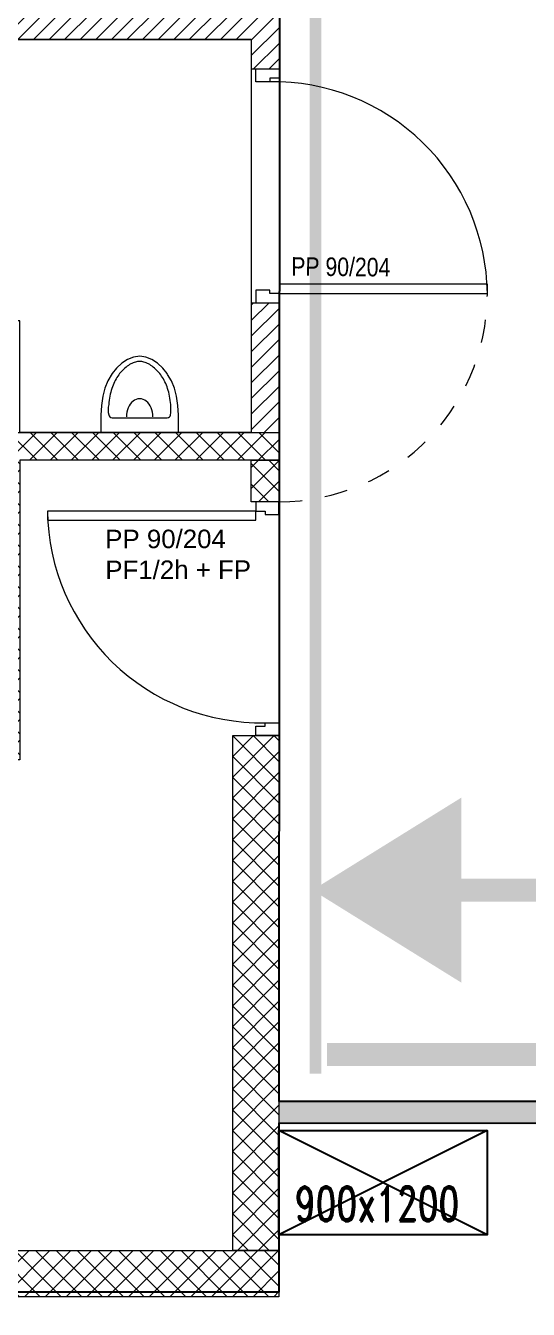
# Model space of a CAD drawing. Extents: x -29.7 to 23.3, y -8.6 to 57.6.
# Drawn here: x -12.25 to -10.08, y -1.74 to 3.81 of the extents above; entities that cross this region are included whole.
import ezdxf

# ---------------------------------------------------------------- set-up
doc = ezdxf.new("R2010")
doc.units = 0
doc.header["$LTSCALE"] = 0.001
for name, pattern in [('CACHE', [0.375, 0.25, -0.125]), ('CONTINU', [0]), ('HIDDEN2', [0.1875, 0.125, -0.0625])]:
    doc.linetypes.add(name, pattern=pattern)
doc.layers.get('0').update_dxf_attribs({"lineweight": 5})
for name, color, linetype in [('00-SECURITE UP', 12, 'Continuous'), ('A-Etiq_Mob', 7, 'Continuous'), ('A-legende', 7, 'Continuous'), ('A-MobilierAQ', 7, 'Continuous')]:
    doc.layers.add(name, color=color, linetype=linetype)
doc.layers.add('02-CL HACH PLATRE', color=6, linetype='Continuous', lineweight=5)
doc.layers.add('02-CLOISON_HACH MACONNERIE', color=6, linetype='Continuous', lineweight=5)
for name, color, linetype, true_color in [('A-MOQUETTE', 7, 'Continuous', 0xe5ecff), ('A-signalétique', 7, 'Continuous', 0x666666), ('A-vitré', 7, 'Continuous', 0x61becc)]:
    doc.layers.add(name, color=color, linetype=linetype, true_color=true_color)
doc.layers.add('A-projet', color=7, linetype='Continuous', lineweight=5, true_color=0x5b6280)
doc.styles.add('ROMAND', font='romand__.ttf', dxfattribs={"width": 0.7})
doc.styles.get("Standard").update_dxf_attribs({"font": 'ARIALN.TTF'})

# ---------------------------------------------------------------- blocks, each defined once
blk = doc.blocks.new('E1147-p.dwg_01')
at = {"lineweight": 0}
for p, q in [((0.147, 0.274), (0.147, -0.273)), ((0.172, -0.387), (0.27, -0.38)), ((0.27, -0.38), (0.361, -0.367)), ((0.069, -0.389), (0.172, -0.387))]:
    blk.add_line(p, q, dxfattribs=at)
blk.add_lwpolyline([(0.361, -0.367), (0.443, -0.346), (0.516, -0.317), (0.58, -0.279), (0.587, -0.274), (0.643, -0.23), (0.691, -0.178), (0.729, -0.122), (0.753, -0.062), (0.762, 0), (0.753, 0.061), (0.729, 0.122), (0.691, 0.178), (0.643, 0.23), (0.587, 0.274), (0.516, 0.317), (0.443, 0.346), (0.361, 0.367), (0.27, 0.38), (0.172, 0.386), (0.069, 0.389), (0, 0.389), (0, -0.389), (0.069, -0.389)], dxfattribs=at)
blk.add_ellipse((0.155, 0), major_axis=(-0.181, 0), ratio=0.728687, start_param=1.570796, end_param=4.712389, dxfattribs=at)
blk.add_open_spline([(0.174, -0.308), (0.209, -0.31), (0.272, -0.313), (0.361, -0.3), (0.437, -0.281), (0.504, -0.254), (0.562, -0.221), (0.612, -0.181), (0.653, -0.137), (0.684, -0.091), (0.704, -0.045), (0.711, 0), (0.704, 0.045), (0.684, 0.091), (0.653, 0.137), (0.612, 0.181), (0.562, 0.22), (0.504, 0.254), (0.437, 0.28), (0.361, 0.3), (0.273, 0.309), (0.202, 0.321), (0.153, 0.299), (0.149, 0.283), (0.147, 0.274)], degree=3, knots=[0, 0, 0, 0, 4.097726, 7.484061, 10.556982, 13.361806, 15.964175, 18.439472, 20.836209, 23.049526, 24.995909, 26.665544, 28.335179, 30.281562, 32.494879, 34.891475, 37.366912, 39.969231, 42.774055, 45.846879, 49.233313, 53.301965, 54.114427, 55.161375, 55.161375, 55.161375, 55.161375], dxfattribs=at)
blk.add_spline([(0.147, -0.273), (0.156, -0.298), (0.174, -0.308)], degree=3, dxfattribs=at)
blk = doc.blocks.new('Xref-R2-2018-11')
at = {"layer": '00-SECURITE UP'}
h = blk.add_hatch(color=256, dxfattribs=at)
h.dxf.hatch_style = 1
h.paths.add_polyline_path([(-7.6399, -7.1949), (-7.6399, -6.7949), (-7.6399, -6.3949), (-8.2837, -6.7949)])
at = {"layer": '02-CL HACH PLATRE', "lineweight": 13, "transparency": 33554687}
h = blk.add_hatch(dxfattribs=at)
h.set_pattern_fill('ANSI31', color=256, scale=0.015)
h.paths.add_polyline_path([(-8.4282, -2.9121), (-8.5484, -2.9121), (-8.5484, -3.0001), (-11.2668, -3.0001), (-11.2683, -3.1201), (-8.5484, -3.1201), (-8.5484, -3.2472), (-8.4282, -3.2472)])
h.paths.add_polyline_path([(-11.2668, -3.0001), (-13.0089, -3.0001), (-13.0111, -3.118), (-13.0111, -3.1201), (-11.2683, -3.1201)])
h = blk.add_hatch(dxfattribs=at)
h.set_pattern_fill('ANSI31', color=256, scale=0.015)
h.paths.add_polyline_path([(-8.5484, -4.8177), (-8.4283, -4.8177), (-8.4283, -4.2572), (-8.5484, -4.2572)])
at = {"layer": '02-CLOISON_HACH MACONNERIE', "transparency": 33554687}
h = blk.add_hatch(dxfattribs=at)
h.set_pattern_fill('ANSI37', color=256, scale=0.02)
h.set_pattern_definition([(45, (0.04362, 0.37595), (-0.04490128, 0.04490128), []), (135, (0.04362, 0.37595), (-0.04490128, -0.04490128), [])])
h.paths.add_polyline_path([(-9.6684, -4.8176), (-8.4283, -4.8177), (-8.4283, -4.9376), (-9.5484, -4.9376), (-9.5484, -6.2314), (-9.6684, -6.2314), (-9.6683, -4.8376)])
h = blk.add_hatch(dxfattribs=at)
h.set_pattern_fill('ANSI37', color=256, scale=0.02)
h.set_pattern_definition([(45, (11.00754, 16.815694), (-0.04490128, 0.04490128), []), (135, (11.00754, 16.815694), (-0.04490128, -0.04490128), [])])
h.paths.add_polyline_path([(-8.5484, -4.9376), (-8.4284, -4.9376), (-8.4284, -5.1172), (-8.5484, -5.1172)])
h = blk.add_hatch(dxfattribs=at)
h.set_pattern_fill('ANSI37', color=256, scale=0.02)
h.set_pattern_definition([(45, (11.00754, 16.815694), (-0.04490128, 0.04490128), []), (135, (11.00754, 16.815694), (-0.04490128, -0.04490128), [])])
h.paths.add_polyline_path([(-8.6284, -6.1272), (-8.4284, -6.1272), (-8.4284, -8.3514), (-8.6284, -8.3514)])
at = {"layer": '02-CLOISON_HACH MACONNERIE', "lineweight": 5, "transparency": 33554687}
h = blk.add_hatch(dxfattribs=at)
h.set_pattern_fill('ANSI37', color=256, scale=0.02)
h.set_pattern_definition([(45, (10.81605, 16.895694), (-0.04490128, 0.04490128), []), (135, (10.81605, 16.895694), (-0.04490128, -0.04490128), [])])
h.paths.add_polyline_path([(-8.4284, -8.3514), (-13.1103, -8.3514), (-13.114, -8.5514), (-8.4284, -8.5514)])
at = {"linetype": 'Continuous'}
for points in [[(-8.4282, -2.9121), (-8.4282, -3.2472)], [(-8.5484, -3.1201), (-13.0111, -3.1201)], [(-12.5111, -3.1214), (-8.5484, -3.1201), (-8.5484, -4.8177), (-9.5483, -4.8177), (-9.5483, -4.3346), (-9.6683, -4.3346), (-9.6683, -5.9614), (-10.5661, -5.9614), (-10.5661, -4.3346), (-10.6861, -4.3346), (-10.6861, -5.9614), (-12.7442, -5.9614)], [(-8.5484, -3.1201), (-8.5484, -3.2472)], [(-8.5484, -3.2472), (-8.4281, -3.2472)], [(-8.5484, -4.2572), (-8.5484, -4.8177)], [(-8.5484, -4.2572), (-8.4281, -4.2572)], [(-8.4283, -4.2572), (-8.4283, -5.0376)], [(-13.1103, -8.3514), (-8.4284, -8.3514), (-8.4284, -8.5514), (-13.114, -8.5514)]]:
    blk.add_lwpolyline(points, dxfattribs=at)
at = {"linetype": 'CONTINU'}
for points in [[(-8.5281, -3.3022), (-8.5281, -3.2472), (-8.4281, -3.2472), (-8.4281, -3.2872), (-8.4681, -3.2872), (-8.4681, -3.3022), (-8.5281, -3.3022)], [(-8.5281, -4.2022), (-8.5281, -4.2572), (-8.4281, -4.2572), (-8.4281, -4.2172), (-8.4681, -4.2172), (-8.4681, -4.2022), (-8.5281, -4.2022)], [(-8.4281, -4.1772), (-8.4281, -4.2172), (-7.5281, -4.2172), (-7.5281, -4.1772)], [(-8.5284, -5.1972), (-8.5284, -5.1572), (-9.4284, -5.1572), (-9.4284, -5.1972)], [(-8.4284, -5.1722), (-8.4284, -5.1172), (-8.5284, -5.1172), (-8.5284, -5.1572), (-8.4884, -5.1572), (-8.4884, -5.1722), (-8.4284, -5.1722)], [(-8.4284, -6.0722), (-8.4284, -6.1272), (-8.5284, -6.1272), (-8.5284, -6.0872), (-8.4884, -6.0872), (-8.4884, -6.0722), (-8.4284, -6.0722)]]:
    blk.add_lwpolyline(points, close=True, dxfattribs=at)
at = {"linetype": 'Continuous'}
for points in [[(-9.6684, -4.8176), (-8.4283, -4.8177), (-8.4283, -4.9376), (-9.5484, -4.9376), (-9.5484, -6.2314), (-9.6684, -6.2314), (-9.6683, -4.8376)], [(-8.5484, -4.9376), (-8.4284, -4.9376), (-8.4284, -5.1172), (-8.5484, -5.1172)], [(-8.6284, -6.1272), (-8.4284, -6.1272), (-8.4284, -8.3514), (-8.6284, -8.3514)]]:
    blk.add_lwpolyline(points, close=True, dxfattribs=at)
at = {"linetype": 'CONTINU'}
for centre, start, end in [((-8.4539, -4.2279), 0.6649, 90.8794), ((-8.5026, -5.1464), 180.6649, 270.8794)]:
    blk.add_arc(centre, 0.9259, start, end, dxfattribs=at)
at = {"linetype": 'HIDDEN2', "ltscale": 1.2}
blk.add_arc((-8.4281, -4.2172), 0.9, 270, 2.5473, dxfattribs=at)
at = {"layer": '00-SECURITE UP', "const_width": 0.1}
blk.add_lwpolyline([(-6.7309, -6.7949), (-7.6399, -6.7949), (-7.6399, -6.7949), (-7.6399, -6.7949)], dxfattribs=at)
at = {"lineweight": 18, "xscale": 0.4330708663173978, "yscale": 0.4330708663173978, "zscale": 0.4330708663173978, "rotation": 89.99999961263066}
blk.add_blockref('E1147-p.dwg_01', (-9.0303, -4.8177), dxfattribs=at)
at = {"linetype": 'Continuous'}
blk.add_text('PP 90/204', height=0.08, rotation=359.5012, dxfattribs=at).set_placement((-8.3756, -4.1401))
at = {"insert": (-9.179, -5.238), "char_height": 0.079868, "width": 1.469965, "attachment_point": 1, "rotation": 0.0874}
blk.add_mtext('{\\fArial|b0|i0|c0|p34;PP 90/204\\PPF1/2h + FP}', dxfattribs=at)
blk = doc.blocks.new('armoire90')
blk.add_lwpolyline([(0, 0.45), (0, 0), (0.9, 0), (0.9, 0.45)], close=True)
for points in [[(0.9, 0), (0, 0.45)], [(0.9, 0.45), (0, 0)]]:
    blk.add_lwpolyline(points)
at = {"layer": 'A-Etiq_Mob', "style": 'ROMAND', "width": 0.7}
for tag, p in [('DIMENSION', (0.0684, 0.2418)), ('FINITION', (0.0684, 0.0013)), ('PORTES', (0.0684, -0.2391))]:
    blk.add_attdef(tag, p, '', height=0.15, dxfattribs=at)

msp = doc.modelspace()

# ---------------------------------------------------------------- linework, layer by layer
at = {"layer": 'A-legende', "linetype": 'CACHE', "ltscale": 2000, "const_width": 0.05}
msp.add_lwpolyline([(-10.9945, -0.7194), (-10.9945, 7.0954)], dxfattribs=at)
at = {"layer": 'A-MOQUETTE'}
msp.add_lwpolyline([(0.1634, -0.9364), (-11.1536, -0.9326), (-11.1536, -1.6634), (-15.8424, -1.6634), (-15.8598, -5.8458), (-15.2918, -5.8564), (-15.2656, -6.1025), (-14.0077, -6.1185), (-13.978, -5.894), (-12.9864, -5.894), (-12.961, -6.1319), (-11.7031, -6.1479), (-11.6707, -5.9022), (-10.0296, -5.9232)], dxfattribs=at)
at = {"layer": 'A-signalétique', "color": 1, "linetype": 'CACHE', "ltscale": 2000, "true_color": 0xff0000, "const_width": 0.1}
msp.add_lwpolyline([(2.1934, 8.3446), (6.8221, 2.2757), (3.0655, -0.6362), (-10.9457, -0.6362)], dxfattribs=at)
at = {"layer": 'A-vitré', "const_width": 0.1}
msp.add_lwpolyline([(-11.1536, -0.8875), (-8.9347, -0.8889)], dxfattribs=at)
at = {"layer": 'Defpoints'}
msp.add_lwpolyline([(0.6951, 11.3103), (-0.5703, 13.0983), (-1.6237, 13.0742), (-1.6237, 8.5078), (-11.1473, 8.4938), (-11.1532, -0.8381), (3.1376, -0.8381), (7.1773, 2.2123), (2.4398, 8.4863), (2.397, 10.4344), (0.9622, 10.8487)], close=True, dxfattribs=at)

# ---------------------------------------------------------------- block references
at = {"layer": 'A-MobilierAQ', "ltscale": 0.1}
ref = msp.add_blockref('armoire90', (-11.1527, -0.965), dxfattribs=dict(at, xscale=-1, rotation=180))
ref.add_attrib('DIMENSION', '900x1200', (-11.0844, -1.3568), dxfattribs={"layer": 'A-Etiq_Mob', "ltscale": 0.1, "height": 0.15, "style": 'ROMAND', "width": 0.7})
at = {"layer": 'A-projet'}
msp.add_blockref('Xref-R2-2018-11', (-2.7243, 6.8689), dxfattribs=at)

doc.saveas('drawing.dxf')
